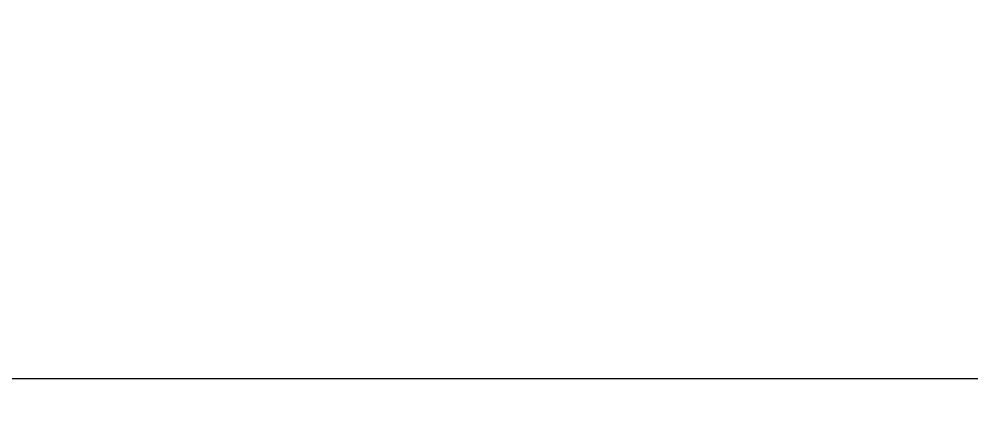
# Model space of a CAD drawing. Header units: millimetres. Extents: x 53 to 380, y 29 to 265.
# Drawn here: x 156.87 to 182.62, y 29.09 to 39.82 of the extents above; entities that cross this region are included whole.
import ezdxf

# ---------------------------------------------------------------- set-up
doc = ezdxf.new("R2010")
doc.units = ezdxf.units.MM
doc.styles.add('SLDTEXTSTYLE0', font='TXT', dxfattribs={"width": 0.75})
doc.dimstyles.new('SLDDIMSTYLE0', dxfattribs={"dimtxt": 3.5, "dimasz": 3.302, "dimexe": 0, "dimexo": 0.0625, "dimgap": 0.875, "dimtad": 1, "dimlfac": 2, "dimrnd": 1e-09, "dimzin": 4, "dimdsep": 46, "dimtxsty": 'SLDTEXTSTYLE0', "dimsah": 1, "dimcen": 0.09, "dimadec": 0, "dimazin": 1, "dimtfac": 1, "dimtofl": 0, "dimtmove": 0, "dimatfit": 3, "dimfxl": 1, "dimfrac": 2, "dimtolj": 1, "dimtzin": 12, "dimarcsym": 0})

# ---------------------------------------------------------------- blocks, each defined once
blk = doc.blocks.new('_D_7')
at = {"color": 7, "linetype": 'Continuous', "lineweight": 0, "transparency": 16777216}
for p, q in [((60.484, 56.883), (60.484, 29.089)), ((190.484, 56.883), (190.484, 29.089)), ((190.484, 30.089), (60.484, 30.089))]:
    blk.add_line(p, q, dxfattribs=at)
at = {"color": 7, "linetype": 'Continuous', "lineweight": 18, "transparency": 16777216}
for points in [[(60.484, 30.089), (63.786, 29.581), (63.786, 30.597)], [(190.484, 30.089), (187.182, 30.597), (187.182, 29.581)]]:
    blk.add_solid(points, dxfattribs=at)
at = {"color": 7, "linetype": 'Continuous', "lineweight": 18, "transparency": 16777216, "insert": (119.662, 34.6), "char_height": 3.5, "attachment_point": 1, "style": 'SLDTEXTSTYLE0'}
blk.add_mtext('260.00', dxfattribs=at)

msp = doc.modelspace()

# ---------------------------------------------------------------- dimensions: what is measured, and where the dimension line sits
at = {"color": 7, "linetype": 'Continuous', "lineweight": 18}
dim = msp.add_linear_dim(base=(60.4835, 30.0886), p1=(190.4835, 57.8828), p2=(60.4835, 57.8828), dimstyle='SLDDIMSTYLE0', dxfattribs=at)
dim.commit()
dim.dimension.update_dxf_attribs({"geometry": '_D_7', "text_midpoint": (126.7743, 30.0886), "dimtype": 160})

doc.saveas('drawing.dxf')
